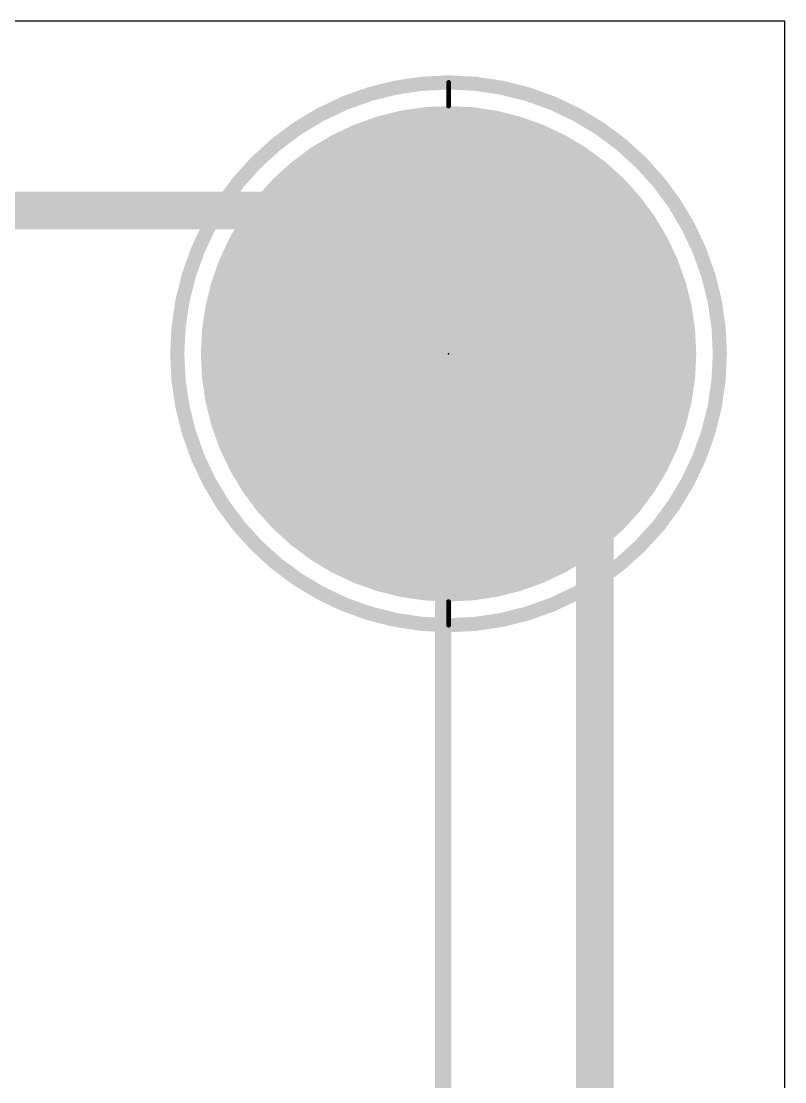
# Model space of a CAD drawing. Extents: x 0 to 100, y 0 to 50.
# Drawn here: x 91.82 to 100.05, y 38.62 to 50.04 of the extents above; entities that cross this region are included whole.
import ezdxf

# ---------------------------------------------------------------- set-up
doc = ezdxf.new("R2010")
doc.units = 0
for name, color, linetype in [('16', 174, 'CONTINUOUS'), ('17', 94, 'CONTINUOUS'), ('20', 178, 'CONTINUOUS'), ('21', 251, 'CONTINUOUS'), ('23', 178, 'CONTINUOUS')]:
    doc.layers.add(name, color=color, linetype=linetype)

# ---------------------------------------------------------------- blocks, each defined once
blk = doc.blocks.new('ROUNDP')
at = {"const_width": 0.5}
blk.add_lwpolyline([(0, -0.25, 1), (0, 0.25, 1), (0, -0.25)], format="xyb", dxfattribs=at)

msp = doc.modelspace()

# ---------------------------------------------------------------- linework, layer by layer
at = {"layer": '16'}
for points, const_width in [([(2, 48), (98, 48)], 0.4064), ([(98, 48), (98, 2)], 0.4064), ([(96.3676, 46.4058), (96.426, 46.458)], 0.1778), ([(96.3676, 33.2486), (96.3676, 46.4058)], 0.1778)]:
    msp.add_lwpolyline(points, dxfattribs=dict(at, const_width=const_width))
for points, const_width in [([(98.1016, 48, 1), (97.8984, 48)], 0.2032), ([(98, 47.8984, 1), (98, 48.1016)], 0.2032), ([(96.338, 46.4389, 1), (96.3972, 46.3727)], 0.0889), ([(96.4121, 46.4058, 1), (96.3232, 46.4058)], 0.0889), ([(96.4556, 46.4249, 1), (96.3964, 46.4911)], 0.0889)]:
    msp.add_lwpolyline(points, format="xyb", dxfattribs=dict(at, const_width=const_width))
at = {"layer": '20'}
for p, q in [((100.046, 50.038), (0.046, 50.038)), ((100.046, 0.038), (100.046, 50.038))]:
    msp.add_line(p, q, dxfattribs=at)
at = {"layer": '21'}
for points, const_width in [([(96.426, 43.537, 1), (96.426, 49.379, 1), (96.426, 43.537)], 0.1524), ([(96.4387, 49.379, 1), (96.4133, 49.379)], 0.0254), ([(96.4133, 49.125, 1), (96.4387, 49.125)], 0.0254), ([(96.426, 44.958, 1), (96.426, 47.958, 1), (96.426, 44.958)], 0.2032), ([(96.4387, 43.791, 1), (96.4133, 43.791)], 0.0254), ([(96.4133, 43.537, 1), (96.4387, 43.537)], 0.0254)]:
    msp.add_lwpolyline(points, format="xyb", dxfattribs=dict(at, const_width=const_width))
at = {"layer": '21', "const_width": 0.0508}
for points in [[(96.426, 49.379), (96.426, 49.125)], [(96.426, 43.791), (96.426, 43.537)]]:
    msp.add_lwpolyline(points, dxfattribs=at)
at = {"layer": '23'}
msp.add_point((96.426, 46.458), dxfattribs=at)

# ---------------------------------------------------------------- block references
at = {"layer": '17', "xscale": 5.334, "yscale": 5.334}
msp.add_blockref('ROUNDP', (96.426, 46.458), dxfattribs=at)
msp.add_blockref('ROUNDP', (96.426, 46.458), dxfattribs=at)

doc.saveas('drawing.dxf')
